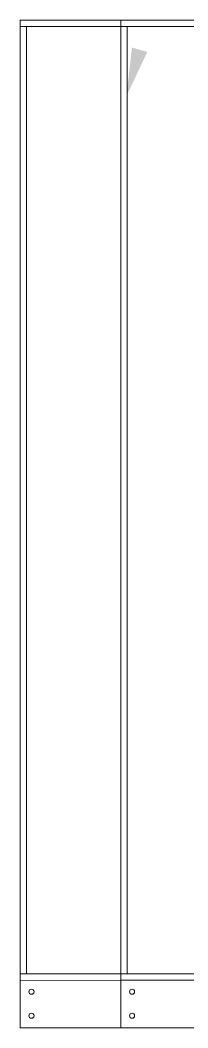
# Model space of a CAD drawing. Header units: millimetres. Extents: x -662366 to 32042, y -139401 to 24090.
# Drawn here: x -655566 to -655044, y -133675 to -130526 of the extents above; entities that cross this region are included whole.
import ezdxf

# ---------------------------------------------------------------- set-up
doc = ezdxf.new("R2010")
doc.units = ezdxf.units.MM
doc.layers.add('냉각탑_dim', color=1, linetype='Continuous')

# ---------------------------------------------------------------- blocks, each defined once
blk = doc.blocks.new('1')
at = {"lineweight": 20}
for p, q in [((13226.4, 13877.9), (11528.4, 13877.9)), ((11528.4, 13877.9), (11528.4, 10877.9)), ((12228.4, 13857.9), (11528.4, 13857.9)), ((11548.4, 13857.9), (11548.4, 10897.9)), ((11528.4, 10897.9), (12228.4, 10897.6)), ((11528.4, 10877.9), (12228.4, 10877.6)), ((11528.4, 10729.2), (18828.4, 10729.2))]:
    blk.add_line(p, q, dxfattribs=at)
at = {"color": 0, "lineweight": 20}
blk.add_line((11528.4, 10729.6), (11528.4, 10877.9), dxfattribs=at)
at = {"lineweight": 20}
for centre in [(11563.4, 10842.1), (11563.4, 10767.1)]:
    blk.add_circle(centre, 8, dxfattribs=at)
at = {"layer": '냉각탑_dim', "lineweight": -3}
blk.add_solid([(11924.6, 13778.7), (11859.8, 13641.2), (11876.5, 13792.3)], dxfattribs=at)

msp = doc.modelspace()

# ---------------------------------------------------------------- block references
at = {"lineweight": 5}
for p in [(-667094.5, -144403.9), (-666780.9, -144403.9)]:
    msp.add_blockref('1', p, dxfattribs=at)

doc.saveas('drawing.dxf')
